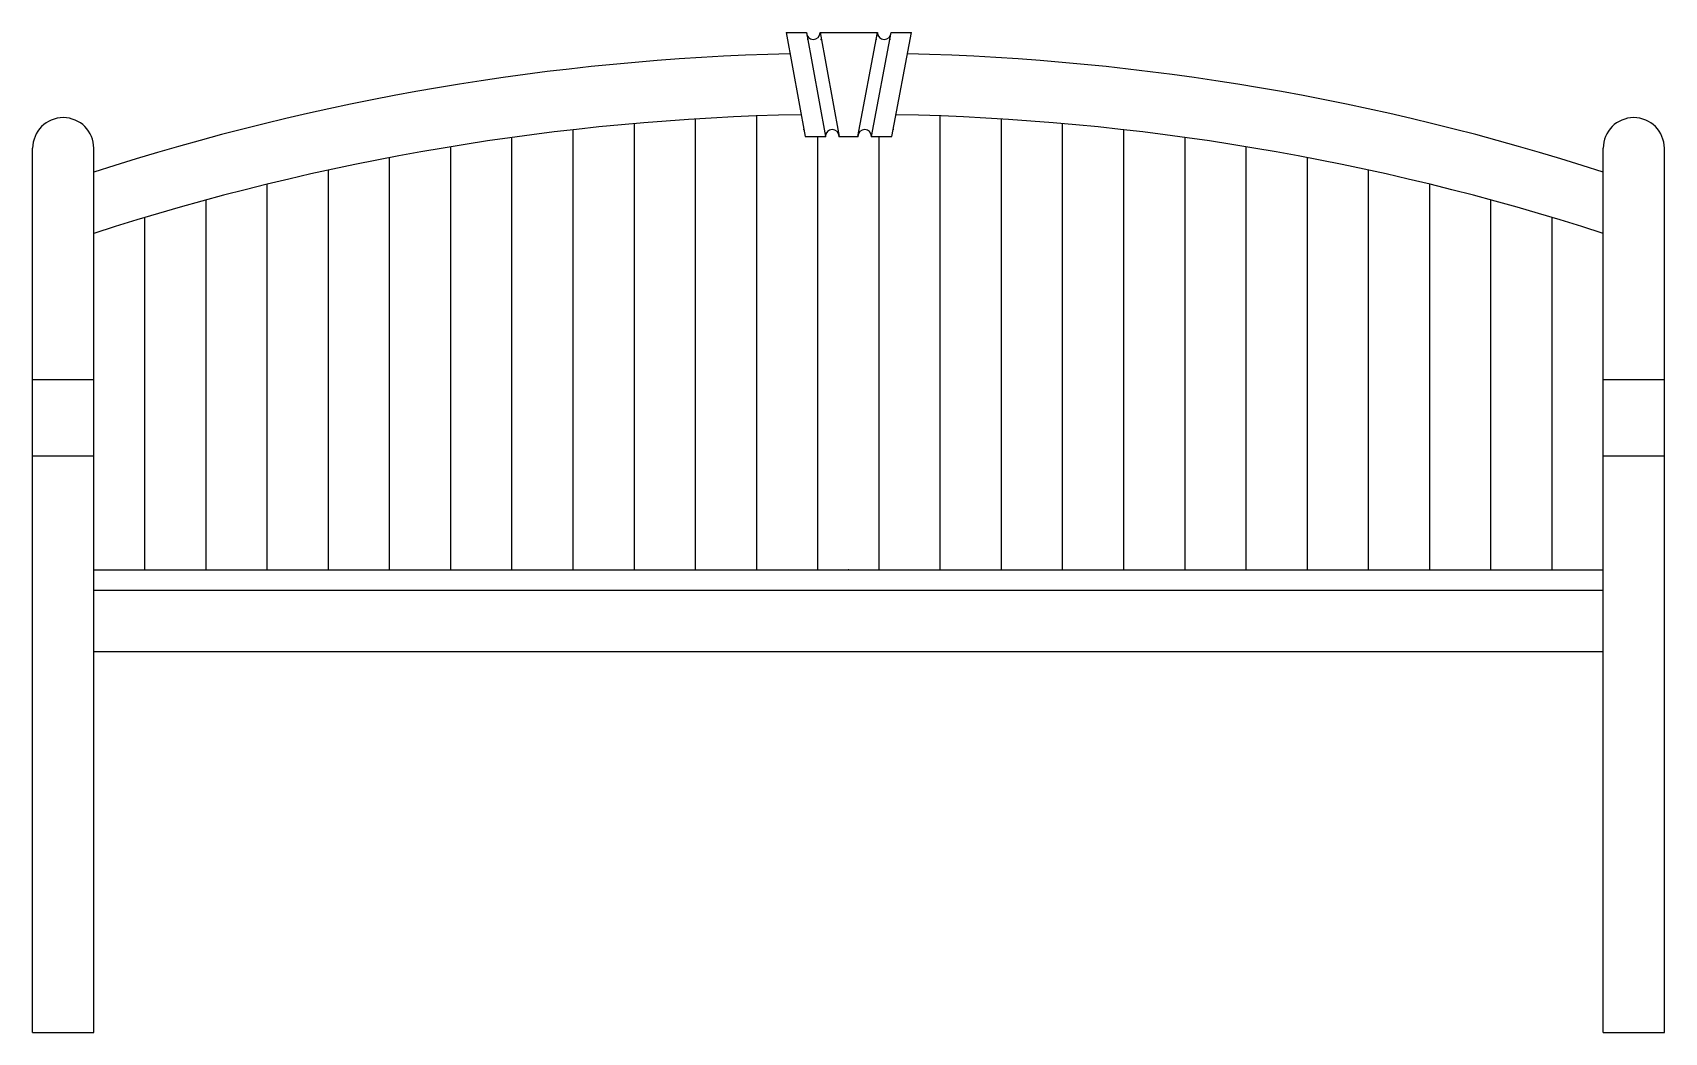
# Model space of a CAD drawing. Header units: millimetres. Extents: x 0 to 1500, y 0 to 919.
import ezdxf

# ---------------------------------------------------------------- set-up
doc = ezdxf.new("R2010")
doc.units = ezdxf.units.MM
doc.layers.add('ceco.net 391', color=7, linetype='Continuous')

msp = doc.modelspace()

# ---------------------------------------------------------------- linework, layer by layer
at = {"layer": 'ceco.net 391'}
for p, q in [((692.605, 918.75), (710.04, 823.4175)), ((692.605, 918.75), (711.355, 918.75)), ((711.355, 918.75), (728.79, 823.4175)), ((723.855, 918.75), (741.29, 823.4175)), ((723.855, 918.75), (776.585, 918.75)), ((758.67, 823.415), (776.585, 918.7475)), ((771.17, 823.415), (789.085, 918.7475)), ((789.085, 918.7475), (807.835, 918.7475)), ((789.9225, 823.415), (807.835, 918.7475)), ((665.625, 425), (665.625, 842.1675)), ((834.375, 425), (834.375, 842.1675)), ((496.875, 425), (496.875, 829.4875)), ((553.125, 425), (553.125, 835.1325)), ((609.375, 425), (609.375, 839.3575)), ((890.625, 425), (890.625, 839.3575)), ((946.875, 425), (946.875, 835.1325)), ((1003.125, 425), (1003.125, 829.4875)), ((0, 0), (0, 812.4975)), ((56.25, 0), (56.25, 812.4975)), ((384.375, 425), (384.375, 813.89)), ((440.625, 425), (440.625, 822.4125)), ((710.04, 823.4175), (728.79, 823.4175)), ((721.875, 425), (721.875, 823.4175)), ((741.29, 823.4175), (758.67, 823.4175)), ((771.17, 823.4175), (789.9225, 823.4175)), ((778.125, 425), (778.125, 823.4175)), ((1059.375, 425), (1059.375, 822.4125)), ((1115.625, 425), (1115.625, 813.89)), ((1443.75, 0), (1443.75, 812.4975)), ((1500, 0), (1500, 812.4975)), ((328.125, 425), (328.125, 803.9075)), ((1171.875, 425), (1171.875, 803.9075)), ((271.875, 425), (271.875, 792.4425)), ((1228.125, 425), (1228.125, 792.4425)), ((215.625, 425), (215.625, 779.475)), ((1284.375, 425), (1284.375, 779.475)), ((159.375, 425), (159.375, 764.9725)), ((1340.625, 425), (1340.625, 764.9725)), ((103.125, 425), (103.125, 748.91)), ((1396.875, 425), (1396.875, 748.91)), ((0, 600), (56.25, 600)), ((1443.7475, 600), (1499.9975, 600)), ((0.0025, 529.6875), (56.2525, 529.6875)), ((1443.7475, 529.6875), (1499.9975, 529.6875)), ((56.25, 425), (1443.75, 425)), ((56.25, 406.25), (1443.75, 406.25)), ((56.25, 350), (1443.75, 350)), ((0, 0), (56.25, 0)), ((1443.75, 0), (1500, 0))]:
    msp.add_line(p, q, dxfattribs=at)
for centre, radius, start, end in [((717.605, 918.75), 6.25, 180, 0), ((782.835, 918.7475), 6.25, 180, 0), ((750, -1353.515), 2253.515, 91.3692, 107.9298), ((750, -1353.515), 2253.515, 72.0701, 88.6221), ((28.125, 812.4975), 28.125, 0, 180), ((750, -1409.765), 2253.515, 91.1087, 107.9298), ((750, -1409.765), 2253.515, 72.0701, 88.8898), ((1471.875, 812.4975), 28.125, 0, 180), ((735.04, 823.4175), 6.25, 0, 180), ((764.92, 823.415), 6.25, 0, 180)]:
    msp.add_arc(centre, radius, start, end, dxfattribs=at)
at = {"layer": 'ceco.net 391', "color": 1}
for p in [(712.5, 912.5), (725, 912.5), (775.4125, 912.5), (787.9125, 912.5), (708.8975, 829.6675), (791.0975, 829.665), (728.79, 823.4175), (741.29, 823.4175), (758.6725, 823.4175), (771.1725, 823.4175), (103.125, 425), (159.375, 425), (215.625, 425), (271.875, 425), (328.125, 425), (384.375, 425), (440.625, 425), (496.875, 425), (553.125, 425), (609.375, 425), (665.625, 425), (721.875, 425), (750, 425), (778.125, 425), (834.375, 425), (890.625, 425), (946.875, 425), (1003.125, 425), (1059.375, 425), (1115.625, 425), (1171.875, 425), (1228.125, 425), (1284.375, 425), (1340.625, 425), (1396.875, 425)]:
    msp.add_point(p, dxfattribs=at)

doc.saveas('drawing.dxf')
